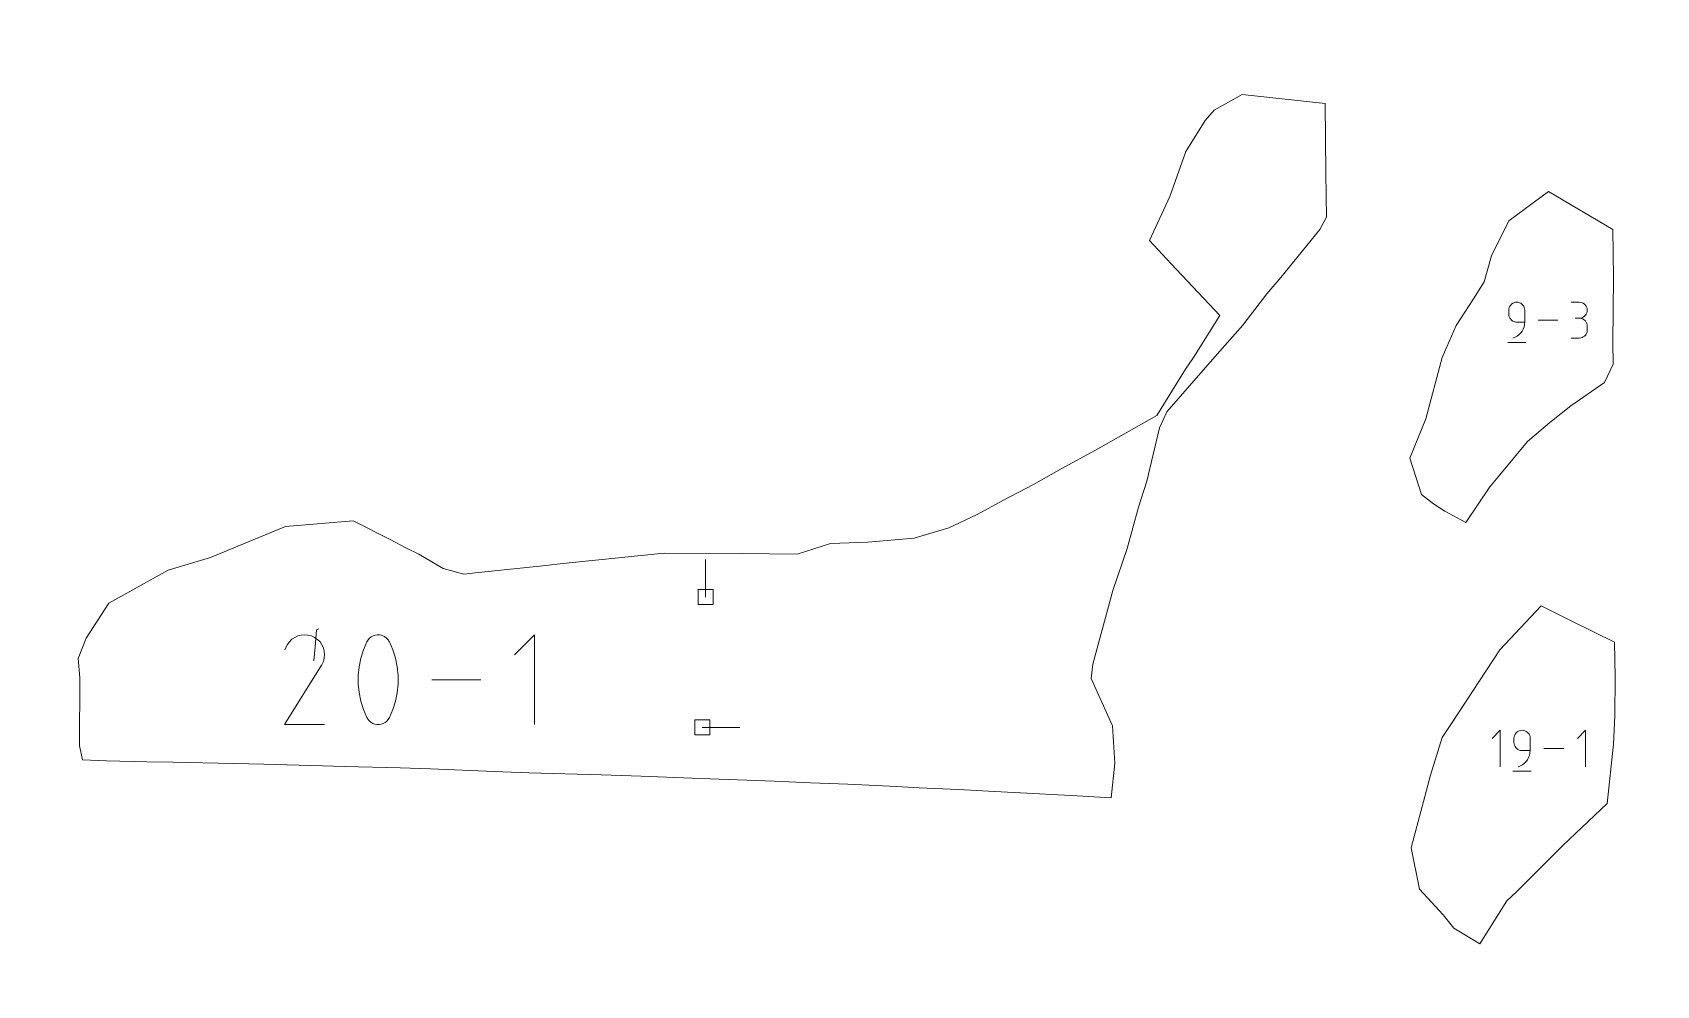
# Model space of a CAD drawing. Header units: millimetres. Extents: x -446 to 392, y -249 to 379.
# Drawn here: x -179.4 to -117.6, y 205.9 to 242.1 of the extents above; entities that cross this region are included whole.
import ezdxf

# ---------------------------------------------------------------- set-up
doc = ezdxf.new("R2010")
doc.units = ezdxf.units.MM
doc.header["$MEASUREMENT"] = 0
doc.layers.add('Layer 1', color=7, linetype='Continuous')

msp = doc.modelspace()

# ---------------------------------------------------------------- linework, layer by layer
at = {"layer": 'Layer 1', "color": 5, "lineweight": 0}
for points, knots in [([(-446.0374, -230.5655), (-446.0374, -230.5655), (392.1616, -230.5655), (392.1616, -230.5655), (392.1616, -230.5655), (392.1616, -230.5655), (392.1616, 379.0343), (392.1616, 379.0343), (392.1616, 379.0343), (392.1616, 379.0343), (-446.0374, 379.0343), (-446.0374, 379.0343), (-446.0374, 379.0343), (-446.0374, 379.0343), (-446.0374, -230.5655), (-446.0374, -230.5655)], [0, 0, 0, 0, 0.2, 0.2, 0.2, 0.2, 0.4, 0.4, 0.4, 0.4, 0.6, 0.6, 0.6, 0.6, 1, 1, 1, 1]), ([(-138.3498, 213.0138), (-138.3498, 213.0138), (-138.2127, 214.3291), (-138.2127, 214.3291), (-138.2127, 214.3291), (-138.2127, 214.3291), (-138.2961, 215.7575), (-138.2961, 215.7575), (-138.2961, 215.7575), (-138.2961, 215.7575), (-139.1091, 217.5516), (-139.1091, 217.5516), (-139.1091, 217.5516), (-139.1091, 217.5516), (-139.0434, 218.0972), (-139.0434, 218.0972), (-139.0434, 218.0972), (-139.0434, 218.0972), (-138.2915, 220.8969), (-138.2915, 220.8969), (-138.2915, 220.8969), (-138.2915, 220.8969), (-137.7424, 222.5031), (-137.7424, 222.5031), (-137.7424, 222.5031), (-137.7424, 222.5031), (-137.3088, 224.0732), (-137.3088, 224.0732), (-137.3088, 224.0732), (-137.3088, 224.0732), (-136.9985, 225.0617), (-136.9985, 225.0617), (-136.9985, 225.0617), (-136.9985, 225.0617), (-136.5094, 227.0946), (-136.5094, 227.0946), (-136.5094, 227.0946), (-136.5094, 227.0946), (-136.2386, 227.7002), (-136.2386, 227.7002), (-136.2386, 227.7002), (-136.2386, 227.7002), (-134.9364, 229.1818), (-134.9364, 229.1818), (-134.9364, 229.1818), (-134.9364, 229.1818), (-134.2154, 230.0109), (-134.2154, 230.0109), (-134.2154, 230.0109), (-134.2154, 230.0109), (-133.348, 230.993), (-133.348, 230.993), (-133.348, 230.993), (-133.348, 230.993), (-132.4321, 232.1861), (-132.4321, 232.1861), (-132.4321, 232.1861), (-132.4321, 232.1861), (-131.8996, 232.8106), (-131.8996, 232.8106), (-131.8996, 232.8106), (-131.8996, 232.8106), (-130.4163, 234.6418), (-130.4163, 234.6418), (-130.4163, 234.6418), (-130.4163, 234.6418), (-130.1626, 235.1023), (-130.1626, 235.1023), (-130.1626, 235.1023), (-130.1626, 235.1023), (-130.1792, 236.7799), (-130.1792, 236.7799), (-130.1792, 236.7799), (-130.1792, 236.7799), (-130.2084, 239.439), (-130.2084, 239.439), (-130.2084, 239.439), (-130.2084, 239.439), (-133.3692, 239.7721), (-133.3692, 239.7721), (-133.3692, 239.7721), (-133.3692, 239.7721), (-134.4325, 239.1808), (-134.4325, 239.1808), (-134.4325, 239.1808), (-134.4325, 239.1808), (-134.7747, 238.7802), (-134.7747, 238.7802), (-134.7747, 238.7802), (-134.7747, 238.7802), (-135.5112, 237.6021), (-135.5112, 237.6021), (-135.5112, 237.6021), (-135.5112, 237.6021), (-136.1152, 235.8897), (-136.1152, 235.8897), (-136.1152, 235.8897), (-136.1152, 235.8897), (-136.8968, 234.2207), (-136.8968, 234.2207), (-136.8968, 234.2207), (-136.8968, 234.2207), (-136.0683, 233.3368), (-136.0683, 233.3368), (-136.0683, 233.3368), (-136.0683, 233.3368), (-134.2171, 231.3696), (-134.2171, 231.3696), (-134.2171, 231.3696), (-134.2171, 231.3696), (-135.2175, 229.7697), (-135.2175, 229.7697), (-135.2175, 229.7697), (-135.2175, 229.7697), (-135.5204, 229.3195), (-135.5204, 229.3195), (-135.5204, 229.3195), (-135.5204, 229.3195), (-136.6088, 227.5545), (-136.6088, 227.5545), (-136.6088, 227.5545), (-136.6088, 227.5545), (-138.9417, 226.237), (-138.9417, 226.237), (-138.9417, 226.237), (-138.9417, 226.237), (-140.2582, 225.5268), (-140.2582, 225.5268), (-140.2582, 225.5268), (-140.2582, 225.5268), (-141.2992, 224.9377), (-141.2992, 224.9377), (-141.2992, 224.9377), (-141.2992, 224.9377), (-142.4425, 224.3354), (-142.4425, 224.3354), (-142.4425, 224.3354), (-142.4425, 224.3354), (-143.4698, 223.7789), (-143.4698, 223.7789), (-143.4698, 223.7789), (-143.4698, 223.7789), (-144.52, 223.291), (-144.52, 223.291), (-144.52, 223.291), (-144.52, 223.291), (-145.8445, 222.8922), (-145.8445, 222.8922), (-145.8445, 222.8922), (-145.8445, 222.8922), (-147.6008, 222.743), (-147.6008, 222.743), (-147.6008, 222.743), (-147.6008, 222.743), (-149.0304, 222.6916), (-149.0304, 222.6916), (-149.0304, 222.6916), (-149.0304, 222.6916), (-150.2994, 222.2808), (-150.2994, 222.2808), (-150.2994, 222.2808), (-150.2994, 222.2808), (-152.4101, 222.3048), (-152.4101, 222.3048), (-152.4101, 222.3048), (-152.4101, 222.3048), (-155.3492, 222.3265), (-155.3492, 222.3265), (-155.3492, 222.3265), (-155.3492, 222.3265), (-156.2262, 222.2345), (-156.2262, 222.2345), (-156.2262, 222.2345), (-156.2262, 222.2345), (-157.8369, 222.0711), (-157.8369, 222.0711), (-157.8369, 222.0711), (-157.8369, 222.0711), (-158.9631, 221.9546), (-158.9631, 221.9546), (-158.9631, 221.9546), (-158.9631, 221.9546), (-160.1018, 221.8249), (-160.1018, 221.8249), (-160.1018, 221.8249), (-160.1018, 221.8249), (-162.4107, 221.5832), (-162.4107, 221.5832), (-162.4107, 221.5832), (-162.4107, 221.5832), (-162.9775, 221.5175), (-162.9775, 221.5175), (-162.9775, 221.5175), (-162.9775, 221.5175), (-163.7597, 221.7329), (-163.7597, 221.7329), (-163.7597, 221.7329), (-163.7597, 221.7329), (-164.6842, 222.2877), (-164.6842, 222.2877), (-164.6842, 222.2877), (-164.6842, 222.2877), (-165.1493, 222.5168), (-165.1493, 222.5168), (-165.1493, 222.5168), (-165.1493, 222.5168), (-165.7704, 222.8362), (-165.7704, 222.8362), (-165.7704, 222.8362), (-165.7704, 222.8362), (-167.1885, 223.5572), (-167.1885, 223.5572), (-167.1885, 223.5572), (-167.1885, 223.5572), (-169.7528, 223.3424), (-169.7528, 223.3424), (-169.7528, 223.3424), (-169.7528, 223.3424), (-171.5715, 222.5865), (-171.5715, 222.5865), (-171.5715, 222.5865), (-171.5715, 222.5865), (-172.608, 222.1517), (-172.608, 222.1517), (-172.608, 222.1517), (-172.608, 222.1517), (-174.2158, 221.6689), (-174.2158, 221.6689), (-174.2158, 221.6689), (-174.2158, 221.6689), (-176.4841, 220.4193), (-176.4841, 220.4193), (-176.4841, 220.4193), (-176.4841, 220.4193), (-177.3355, 219.084), (-177.3355, 219.084), (-177.3355, 219.084), (-177.3355, 219.084), (-177.648, 218.3184), (-177.648, 218.3184), (-177.648, 218.3184), (-177.648, 218.3184), (-177.5812, 217.5801), (-177.5812, 217.5801), (-177.5812, 217.5801), (-177.5812, 217.5801), (-177.592, 214.9924), (-177.592, 214.9924), (-177.592, 214.9924), (-177.592, 214.9924), (-177.4755, 214.457), (-177.4755, 214.457), (-177.4755, 214.457), (-177.4755, 214.457), (-176.5676, 214.4245), (-176.5676, 214.4245), (-176.5676, 214.4245), (-176.5676, 214.4245), (-175.0329, 214.3873), (-175.0329, 214.3873), (-175.0329, 214.3873), (-175.0329, 214.3873), (-174.0455, 214.373), (-174.0455, 214.373), (-174.0455, 214.373), (-174.0455, 214.373), (-171.7463, 214.3165), (-171.7463, 214.3165), (-171.7463, 214.3165), (-171.7463, 214.3165), (-170.587, 214.2879), (-170.587, 214.2879), (-170.587, 214.2879), (-170.587, 214.2879), (-168.3513, 214.2285), (-168.3513, 214.2285), (-168.3513, 214.2285), (-168.3513, 214.2285), (-167.5114, 214.2056), (-167.5114, 214.2056), (-167.5114, 214.2056), (-167.5114, 214.2056), (-165.3899, 214.1485), (-165.3899, 214.1485), (-165.3899, 214.1485), (-165.3899, 214.1485), (-164.2425, 214.1108), (-164.2425, 214.1108), (-164.2425, 214.1108), (-164.2425, 214.1108), (-161.8148, 214.0108), (-161.8148, 214.0108), (-161.8148, 214.0108), (-161.8148, 214.0108), (-160.5052, 213.9588), (-160.5052, 213.9588), (-160.5052, 213.9588), (-160.5052, 213.9588), (-157.7535, 213.8868), (-157.7535, 213.8868), (-157.7535, 213.8868), (-157.7535, 213.8868), (-156.2314, 213.8325), (-156.2314, 213.8325), (-156.2314, 213.8325), (-156.2314, 213.8325), (-154.303, 213.7605), (-154.303, 213.7605), (-154.303, 213.7605), (-154.303, 213.7605), (-153.6019, 213.7337), (-153.6019, 213.7337), (-153.6019, 213.7337), (-153.6019, 213.7337), (-151.1673, 213.6417), (-151.1673, 213.6417), (-151.1673, 213.6417), (-151.1673, 213.6417), (-149.7823, 213.5857), (-149.7823, 213.5857), (-149.7823, 213.5857), (-149.7823, 213.5857), (-148.3722, 213.528), (-148.3722, 213.528), (-148.3722, 213.528), (-148.3722, 213.528), (-146.5221, 213.4406), (-146.5221, 213.4406), (-146.5221, 213.4406), (-146.5221, 213.4406), (-145.6548, 213.3983), (-145.6548, 213.3983), (-145.6548, 213.3983), (-145.6548, 213.3983), (-144.1635, 213.3257), (-144.1635, 213.3257), (-144.1635, 213.3257), (-144.1635, 213.3257), (-142.7928, 213.2566), (-142.7928, 213.2566), (-142.7928, 213.2566), (-142.7928, 213.2566), (-142.0431, 213.2172), (-142.0431, 213.2172), (-142.0431, 213.2172), (-142.0431, 213.2172), (-139.6422, 213.0846), (-139.6422, 213.0846), (-139.6422, 213.0846), (-139.6422, 213.0846), (-138.3498, 213.0138), (-138.3498, 213.0138)], [0, 0, 0, 0, 0.011236, 0.011236, 0.011236, 0.011236, 0.0224719, 0.0224719, 0.0224719, 0.0224719, 0.0337079, 0.0337079, 0.0337079, 0.0337079, 0.0449438, 0.0449438, 0.0449438, 0.0449438, 0.0561798, 0.0561798, 0.0561798, 0.0561798, 0.0674157, 0.0674157, 0.0674157, 0.0674157, 0.0786517, 0.0786517, 0.0786517, 0.0786517, 0.0898876, 0.0898876, 0.0898876, 0.0898876, 0.1011236, 0.1011236, 0.1011236, 0.1011236, 0.1123596, 0.1123596, 0.1123596, 0.1123596, 0.1235955, 0.1235955, 0.1235955, 0.1235955, 0.1348315, 0.1348315, 0.1348315, 0.1348315, 0.1460674, 0.1460674, 0.1460674, 0.1460674, 0.1573034, 0.1573034, 0.1573034, 0.1573034, 0.1685393, 0.1685393, 0.1685393, 0.1685393, 0.1797753, 0.1797753, 0.1797753, 0.1797753, 0.1910112, 0.1910112, 0.1910112, 0.1910112, 0.2022472, 0.2022472, 0.2022472, 0.2022472, 0.2134831, 0.2134831, 0.2134831, 0.2134831, 0.2247191, 0.2247191, 0.2247191, 0.2247191, 0.2359551, 0.2359551, 0.2359551, 0.2359551, 0.247191, 0.247191, 0.247191, 0.247191, 0.258427, 0.258427, 0.258427, 0.258427, 0.2696629, 0.2696629, 0.2696629, 0.2696629, 0.2808989, 0.2808989, 0.2808989, 0.2808989, 0.2921348, 0.2921348, 0.2921348, 0.2921348, 0.3033708, 0.3033708, 0.3033708, 0.3033708, 0.3146067, 0.3146067, 0.3146067, 0.3146067, 0.3258427, 0.3258427, 0.3258427, 0.3258427, 0.3370787, 0.3370787, 0.3370787, 0.3370787, 0.3483146, 0.3483146, 0.3483146, 0.3483146, 0.3595506, 0.3595506, 0.3595506, 0.3595506, 0.3707865, 0.3707865, 0.3707865, 0.3707865, 0.3820225, 0.3820225, 0.3820225, 0.3820225, 0.3932584, 0.3932584, 0.3932584, 0.3932584, 0.4044944, 0.4044944, 0.4044944, 0.4044944, 0.4157303, 0.4157303, 0.4157303, 0.4157303, 0.4269663, 0.4269663, 0.4269663, 0.4269663, 0.4382022, 0.4382022, 0.4382022, 0.4382022, 0.4494382, 0.4494382, 0.4494382, 0.4494382, 0.4606742, 0.4606742, 0.4606742, 0.4606742, 0.4719101, 0.4719101, 0.4719101, 0.4719101, 0.4831461, 0.4831461, 0.4831461, 0.4831461, 0.494382, 0.494382, 0.494382, 0.494382, 0.505618, 0.505618, 0.505618, 0.505618, 0.5168539, 0.5168539, 0.5168539, 0.5168539, 0.5280899, 0.5280899, 0.5280899, 0.5280899, 0.5393258, 0.5393258, 0.5393258, 0.5393258, 0.5505618, 0.5505618, 0.5505618, 0.5505618, 0.5617978, 0.5617978, 0.5617978, 0.5617978, 0.5730337, 0.5730337, 0.5730337, 0.5730337, 0.5842697, 0.5842697, 0.5842697, 0.5842697, 0.5955056, 0.5955056, 0.5955056, 0.5955056, 0.6067416, 0.6067416, 0.6067416, 0.6067416, 0.6179775, 0.6179775, 0.6179775, 0.6179775, 0.6292135, 0.6292135, 0.6292135, 0.6292135, 0.6404494, 0.6404494, 0.6404494, 0.6404494, 0.6516854, 0.6516854, 0.6516854, 0.6516854, 0.6629213, 0.6629213, 0.6629213, 0.6629213, 0.6741573, 0.6741573, 0.6741573, 0.6741573, 0.6853933, 0.6853933, 0.6853933, 0.6853933, 0.6966292, 0.6966292, 0.6966292, 0.6966292, 0.7078652, 0.7078652, 0.7078652, 0.7078652, 0.7191011, 0.7191011, 0.7191011, 0.7191011, 0.7303371, 0.7303371, 0.7303371, 0.7303371, 0.741573, 0.741573, 0.741573, 0.741573, 0.752809, 0.752809, 0.752809, 0.752809, 0.7640449, 0.7640449, 0.7640449, 0.7640449, 0.7752809, 0.7752809, 0.7752809, 0.7752809, 0.7865169, 0.7865169, 0.7865169, 0.7865169, 0.7977528, 0.7977528, 0.7977528, 0.7977528, 0.8089888, 0.8089888, 0.8089888, 0.8089888, 0.8202247, 0.8202247, 0.8202247, 0.8202247, 0.8314607, 0.8314607, 0.8314607, 0.8314607, 0.8426966, 0.8426966, 0.8426966, 0.8426966, 0.8539326, 0.8539326, 0.8539326, 0.8539326, 0.8651685, 0.8651685, 0.8651685, 0.8651685, 0.8764045, 0.8764045, 0.8764045, 0.8764045, 0.8876404, 0.8876404, 0.8876404, 0.8876404, 0.8988764, 0.8988764, 0.8988764, 0.8988764, 0.9101124, 0.9101124, 0.9101124, 0.9101124, 0.9213483, 0.9213483, 0.9213483, 0.9213483, 0.9325843, 0.9325843, 0.9325843, 0.9325843, 0.9438202, 0.9438202, 0.9438202, 0.9438202, 0.9550562, 0.9550562, 0.9550562, 0.9550562, 0.9662921, 0.9662921, 0.9662921, 0.9662921, 0.9775281, 0.9775281, 0.9775281, 0.9775281, 1, 1, 1, 1]), ([(-122.5097, 226.5689), (-122.5097, 226.5689), (-121.6698, 227.2883), (-121.6698, 227.2883), (-121.6698, 227.2883), (-121.6698, 227.2883), (-120.8625, 227.9339), (-120.8625, 227.9339), (-120.8625, 227.9339), (-120.8625, 227.9339), (-119.5832, 228.8224), (-119.5832, 228.8224), (-119.5832, 228.8224), (-119.5832, 228.8224), (-119.2592, 229.5172), (-119.2592, 229.5172), (-119.2592, 229.5172), (-119.2592, 229.5172), (-119.2741, 230.3417), (-119.2741, 230.3417), (-119.2741, 230.3417), (-119.2741, 230.3417), (-119.2426, 232.8123), (-119.2426, 232.8123), (-119.2426, 232.8123), (-119.2426, 232.8123), (-119.2661, 234.6407), (-119.2661, 234.6407), (-119.2661, 234.6407), (-119.2661, 234.6407), (-121.7189, 236.0897), (-121.7189, 236.0897), (-121.7189, 236.0897), (-121.7189, 236.0897), (-123.2188, 234.9669), (-123.2188, 234.9669), (-123.2188, 234.9669), (-123.2188, 234.9669), (-123.8799, 233.6305), (-123.8799, 233.6305), (-123.8799, 233.6305), (-123.8799, 233.6305), (-124.1644, 232.6426), (-124.1644, 232.6426), (-124.1644, 232.6426), (-124.1644, 232.6426), (-124.5689, 232.0032), (-124.5689, 232.0032), (-124.5689, 232.0032), (-124.5689, 232.0032), (-125.2249, 230.9793), (-125.2249, 230.9793), (-125.2249, 230.9793), (-125.2249, 230.9793), (-125.7648, 229.7669), (-125.7648, 229.7669), (-125.7648, 229.7669), (-125.7648, 229.7669), (-126.3767, 227.434), (-126.3767, 227.434), (-126.3767, 227.434), (-126.3767, 227.434), (-126.9875, 225.9404), (-126.9875, 225.9404), (-126.9875, 225.9404), (-126.9875, 225.9404), (-126.5516, 224.5497), (-126.5516, 224.5497), (-126.5516, 224.5497), (-126.5516, 224.5497), (-126.0945, 224.2029), (-126.0945, 224.2029), (-126.0945, 224.2029), (-126.0945, 224.2029), (-125.6625, 223.9149), (-125.6625, 223.9149), (-125.6625, 223.9149), (-125.6625, 223.9149), (-124.862, 223.4875), (-124.862, 223.4875), (-124.862, 223.4875), (-124.862, 223.4875), (-123.9467, 224.8411), (-123.9467, 224.8411), (-123.9467, 224.8411), (-123.9467, 224.8411), (-123.5616, 225.3056), (-123.5616, 225.3056), (-123.5616, 225.3056), (-123.5616, 225.3056), (-122.5097, 226.5689), (-122.5097, 226.5689)], [0, 0, 0, 0, 0.0416667, 0.0416667, 0.0416667, 0.0416667, 0.0833333, 0.0833333, 0.0833333, 0.0833333, 0.125, 0.125, 0.125, 0.125, 0.1666667, 0.1666667, 0.1666667, 0.1666667, 0.2083333, 0.2083333, 0.2083333, 0.2083333, 0.25, 0.25, 0.25, 0.25, 0.2916667, 0.2916667, 0.2916667, 0.2916667, 0.3333333, 0.3333333, 0.3333333, 0.3333333, 0.375, 0.375, 0.375, 0.375, 0.4166667, 0.4166667, 0.4166667, 0.4166667, 0.4583333, 0.4583333, 0.4583333, 0.4583333, 0.5, 0.5, 0.5, 0.5, 0.5416667, 0.5416667, 0.5416667, 0.5416667, 0.5833333, 0.5833333, 0.5833333, 0.5833333, 0.625, 0.625, 0.625, 0.625, 0.6666667, 0.6666667, 0.6666667, 0.6666667, 0.7083333, 0.7083333, 0.7083333, 0.7083333, 0.75, 0.75, 0.75, 0.75, 0.7916667, 0.7916667, 0.7916667, 0.7916667, 0.8333333, 0.8333333, 0.8333333, 0.8333333, 0.875, 0.875, 0.875, 0.875, 0.9166667, 0.9166667, 0.9166667, 0.9166667, 1, 1, 1, 1]), ([(-122.9314, 209.4364), (-122.9314, 209.4364), (-121.1647, 211.1985), (-121.1647, 211.1985), (-121.1647, 211.1985), (-121.1647, 211.1985), (-119.4889, 212.7915), (-119.4889, 212.7915), (-119.4889, 212.7915), (-119.4889, 212.7915), (-119.2386, 215.0553), (-119.2386, 215.0553), (-119.2386, 215.0553), (-119.2386, 215.0553), (-119.1872, 216.138), (-119.1872, 216.138), (-119.1872, 216.138), (-119.1872, 216.138), (-119.1815, 217.6099), (-119.1815, 217.6099), (-119.1815, 217.6099), (-119.1815, 217.6099), (-119.1998, 218.9417), (-119.1998, 218.9417), (-119.1998, 218.9417), (-119.1998, 218.9417), (-120.8259, 219.7359), (-120.8259, 219.7359), (-120.8259, 219.7359), (-120.8259, 219.7359), (-121.9881, 220.313), (-121.9881, 220.313), (-121.9881, 220.313), (-121.9881, 220.313), (-123.5685, 218.6395), (-123.5685, 218.6395), (-123.5685, 218.6395), (-123.5685, 218.6395), (-125.3786, 215.8843), (-125.3786, 215.8843), (-125.3786, 215.8843), (-125.3786, 215.8843), (-125.7608, 215.3055), (-125.7608, 215.3055), (-125.7608, 215.3055), (-125.7608, 215.3055), (-126.2071, 213.8691), (-126.2071, 213.8691), (-126.2071, 213.8691), (-126.2071, 213.8691), (-126.943, 211.11), (-126.943, 211.11), (-126.943, 211.11), (-126.943, 211.11), (-126.6184, 209.5393), (-126.6184, 209.5393), (-126.6184, 209.5393), (-126.6184, 209.5393), (-125.7282, 208.5611), (-125.7282, 208.5611), (-125.7282, 208.5611), (-125.7282, 208.5611), (-125.3123, 208.0491), (-125.3123, 208.0491), (-125.3123, 208.0491), (-125.3123, 208.0491), (-124.3278, 207.4572), (-124.3278, 207.4572), (-124.3278, 207.4572), (-124.3278, 207.4572), (-123.2965, 209.0913), (-123.2965, 209.0913), (-123.2965, 209.0913), (-123.2965, 209.0913), (-122.9314, 209.4364), (-122.9314, 209.4364)], [0, 0, 0, 0, 0.05, 0.05, 0.05, 0.05, 0.1, 0.1, 0.1, 0.1, 0.15, 0.15, 0.15, 0.15, 0.2, 0.2, 0.2, 0.2, 0.25, 0.25, 0.25, 0.25, 0.3, 0.3, 0.3, 0.3, 0.35, 0.35, 0.35, 0.35, 0.4, 0.4, 0.4, 0.4, 0.45, 0.45, 0.45, 0.45, 0.5, 0.5, 0.5, 0.5, 0.55, 0.55, 0.55, 0.55, 0.6, 0.6, 0.6, 0.6, 0.65, 0.65, 0.65, 0.65, 0.7, 0.7, 0.7, 0.7, 0.75, 0.75, 0.75, 0.75, 0.8, 0.8, 0.8, 0.8, 0.85, 0.85, 0.85, 0.85, 0.9, 0.9, 0.9, 0.9, 1, 1, 1, 1])]:
    msp.add_open_spline(points, degree=3, knots=knots, dxfattribs=at)
at = {"layer": 'Layer 1', "color": 1, "lineweight": 0}
for points, knots in [([(-123.0731, 230.5068), (-123.0731, 230.5068), (-123.0731, 230.5068), (-123.0731, 230.5068), (-123.0731, 230.5068), (-123.0731, 230.5068), (-122.9862, 230.5394), (-122.9862, 230.5394), (-122.9862, 230.5394), (-122.9862, 230.5394), (-122.9063, 230.5828), (-122.9063, 230.5828), (-122.9063, 230.5828), (-122.9063, 230.5828), (-122.8348, 230.6371), (-122.8348, 230.6371), (-122.8348, 230.6371), (-122.8348, 230.6371), (-122.772, 230.6999), (-122.772, 230.6999), (-122.772, 230.6999), (-122.772, 230.6999), (-122.7188, 230.7708), (-122.7188, 230.7708), (-122.7188, 230.7708), (-122.7188, 230.7708), (-122.676, 230.8491), (-122.676, 230.8491), (-122.676, 230.8491), (-122.676, 230.8491), (-122.6446, 230.9325), (-122.6446, 230.9325), (-122.6446, 230.9325), (-122.6446, 230.9325), (-122.6251, 231.021), (-122.6251, 231.021), (-122.6251, 231.021), (-122.6251, 231.021), (-122.6177, 231.113), (-122.6177, 231.113), (-122.6177, 231.113), (-122.6177, 231.113), (-122.6177, 231.5684), (-122.6177, 231.5684), (-122.6177, 231.5684), (-122.6177, 231.5684), (-122.6229, 231.6233), (-122.6229, 231.6233), (-122.6229, 231.6233), (-122.6229, 231.6233), (-122.6371, 231.6747), (-122.6371, 231.6747), (-122.6371, 231.6747), (-122.6371, 231.6747), (-122.6594, 231.7215), (-122.6594, 231.7215), (-122.6594, 231.7215), (-122.6594, 231.7215), (-122.6891, 231.7644), (-122.6891, 231.7644), (-122.6891, 231.7644), (-122.6891, 231.7644), (-122.7257, 231.801), (-122.7257, 231.801), (-122.7257, 231.801), (-122.7257, 231.801), (-122.768, 231.8307), (-122.768, 231.8307), (-122.768, 231.8307), (-122.768, 231.8307), (-122.8154, 231.853), (-122.8154, 231.853), (-122.8154, 231.853), (-122.8154, 231.853), (-122.8668, 231.8672), (-122.8668, 231.8672), (-122.8668, 231.8672), (-122.8668, 231.8672), (-122.9211, 231.8724), (-122.9211, 231.8724), (-122.9211, 231.8724), (-122.9211, 231.8724), (-122.9211, 231.8724), (-122.9211, 231.8724), (-122.9211, 231.8724), (-122.9211, 231.8724), (-122.9754, 231.8672), (-122.9754, 231.8672), (-122.9754, 231.8672), (-122.9754, 231.8672), (-123.0268, 231.853), (-123.0268, 231.853), (-123.0268, 231.853), (-123.0268, 231.853), (-123.0742, 231.8307), (-123.0742, 231.8307), (-123.0742, 231.8307), (-123.0742, 231.8307), (-123.1165, 231.801), (-123.1165, 231.801), (-123.1165, 231.801), (-123.1165, 231.801), (-123.1531, 231.7644), (-123.1531, 231.7644), (-123.1531, 231.7644), (-123.1531, 231.7644), (-123.1828, 231.7215), (-123.1828, 231.7215), (-123.1828, 231.7215), (-123.1828, 231.7215), (-123.2056, 231.6747), (-123.2056, 231.6747), (-123.2056, 231.6747), (-123.2056, 231.6747), (-123.2194, 231.6233), (-123.2194, 231.6233), (-123.2194, 231.6233), (-123.2194, 231.6233), (-123.2245, 231.5684), (-123.2245, 231.5684), (-123.2245, 231.5684), (-123.2245, 231.5684), (-123.2245, 231.4164), (-123.2245, 231.4164), (-123.2245, 231.4164), (-123.2245, 231.4164), (-123.2194, 231.3621), (-123.2194, 231.3621), (-123.2194, 231.3621), (-123.2194, 231.3621), (-123.2056, 231.3107), (-123.2056, 231.3107), (-123.2056, 231.3107), (-123.2056, 231.3107), (-123.1828, 231.2633), (-123.1828, 231.2633), (-123.1828, 231.2633), (-123.1828, 231.2633), (-123.1531, 231.2216), (-123.1531, 231.2216), (-123.1531, 231.2216), (-123.1531, 231.2216), (-123.1165, 231.1845), (-123.1165, 231.1845), (-123.1165, 231.1845), (-123.1165, 231.1845), (-123.0742, 231.1547), (-123.0742, 231.1547), (-123.0742, 231.1547), (-123.0742, 231.1547), (-123.0268, 231.1325), (-123.0268, 231.1325), (-123.0268, 231.1325), (-123.0268, 231.1325), (-122.9754, 231.1182), (-122.9754, 231.1182), (-122.9754, 231.1182), (-122.9754, 231.1182), (-122.9211, 231.113), (-122.9211, 231.113), (-122.9211, 231.113), (-122.9211, 231.113), (-122.6177, 231.113), (-122.6177, 231.113)], [0, 0, 0, 0, 0.0238095, 0.0238095, 0.0238095, 0.0238095, 0.047619, 0.047619, 0.047619, 0.047619, 0.0714286, 0.0714286, 0.0714286, 0.0714286, 0.0952381, 0.0952381, 0.0952381, 0.0952381, 0.1190476, 0.1190476, 0.1190476, 0.1190476, 0.1428571, 0.1428571, 0.1428571, 0.1428571, 0.1666667, 0.1666667, 0.1666667, 0.1666667, 0.1904762, 0.1904762, 0.1904762, 0.1904762, 0.2142857, 0.2142857, 0.2142857, 0.2142857, 0.2380952, 0.2380952, 0.2380952, 0.2380952, 0.2619048, 0.2619048, 0.2619048, 0.2619048, 0.2857143, 0.2857143, 0.2857143, 0.2857143, 0.3095238, 0.3095238, 0.3095238, 0.3095238, 0.3333333, 0.3333333, 0.3333333, 0.3333333, 0.3571429, 0.3571429, 0.3571429, 0.3571429, 0.3809524, 0.3809524, 0.3809524, 0.3809524, 0.4047619, 0.4047619, 0.4047619, 0.4047619, 0.4285714, 0.4285714, 0.4285714, 0.4285714, 0.452381, 0.452381, 0.452381, 0.452381, 0.4761905, 0.4761905, 0.4761905, 0.4761905, 0.5, 0.5, 0.5, 0.5, 0.5238095, 0.5238095, 0.5238095, 0.5238095, 0.547619, 0.547619, 0.547619, 0.547619, 0.5714286, 0.5714286, 0.5714286, 0.5714286, 0.5952381, 0.5952381, 0.5952381, 0.5952381, 0.6190476, 0.6190476, 0.6190476, 0.6190476, 0.6428571, 0.6428571, 0.6428571, 0.6428571, 0.6666667, 0.6666667, 0.6666667, 0.6666667, 0.6904762, 0.6904762, 0.6904762, 0.6904762, 0.7142857, 0.7142857, 0.7142857, 0.7142857, 0.7380952, 0.7380952, 0.7380952, 0.7380952, 0.7619048, 0.7619048, 0.7619048, 0.7619048, 0.7857143, 0.7857143, 0.7857143, 0.7857143, 0.8095238, 0.8095238, 0.8095238, 0.8095238, 0.8333333, 0.8333333, 0.8333333, 0.8333333, 0.8571429, 0.8571429, 0.8571429, 0.8571429, 0.8809524, 0.8809524, 0.8809524, 0.8809524, 0.9047619, 0.9047619, 0.9047619, 0.9047619, 0.9285714, 0.9285714, 0.9285714, 0.9285714, 0.952381, 0.952381, 0.952381, 0.952381, 1, 1, 1, 1]), ([(-120.8476, 230.5074), (-120.8476, 230.5074), (-120.5448, 230.5074), (-120.5448, 230.5074), (-120.5448, 230.5074), (-120.5448, 230.5074), (-120.5448, 230.5074), (-120.5448, 230.5074), (-120.5448, 230.5074), (-120.5448, 230.5074), (-120.4899, 230.512), (-120.4899, 230.512), (-120.4899, 230.512), (-120.4899, 230.512), (-120.4385, 230.5262), (-120.4385, 230.5262), (-120.4385, 230.5262), (-120.4385, 230.5262), (-120.3917, 230.5485), (-120.3917, 230.5485), (-120.3917, 230.5485), (-120.3917, 230.5485), (-120.3494, 230.5782), (-120.3494, 230.5782), (-120.3494, 230.5782), (-120.3494, 230.5782), (-120.3128, 230.6148), (-120.3128, 230.6148), (-120.3128, 230.6148), (-120.3128, 230.6148), (-120.2831, 230.6571), (-120.2831, 230.6571), (-120.2831, 230.6571), (-120.2831, 230.6571), (-120.2602, 230.7039), (-120.2602, 230.7039), (-120.2602, 230.7039), (-120.2602, 230.7039), (-120.2465, 230.7554), (-120.2465, 230.7554), (-120.2465, 230.7554), (-120.2465, 230.7554), (-120.2414, 230.8096), (-120.2414, 230.8096), (-120.2414, 230.8096), (-120.2414, 230.8096), (-120.2414, 230.9616), (-120.2414, 230.9616), (-120.2414, 230.9616), (-120.2414, 230.9616), (-120.2465, 231.0159), (-120.2465, 231.0159), (-120.2465, 231.0159), (-120.2465, 231.0159), (-120.2602, 231.0668), (-120.2602, 231.0668), (-120.2602, 231.0668), (-120.2602, 231.0668), (-120.2831, 231.1142), (-120.2831, 231.1142), (-120.2831, 231.1142), (-120.2831, 231.1142), (-120.3128, 231.1565), (-120.3128, 231.1565), (-120.3128, 231.1565), (-120.3128, 231.1565), (-120.3494, 231.193), (-120.3494, 231.193), (-120.3494, 231.193), (-120.3494, 231.193), (-120.3917, 231.2227), (-120.3917, 231.2227), (-120.3917, 231.2227), (-120.3917, 231.2227), (-120.4385, 231.245), (-120.4385, 231.245), (-120.4385, 231.245), (-120.4385, 231.245), (-120.4899, 231.2593), (-120.4899, 231.2593), (-120.4899, 231.2593), (-120.4899, 231.2593), (-120.5448, 231.2644), (-120.5448, 231.2644), (-120.5448, 231.2644), (-120.5448, 231.2644), (-120.6962, 231.2644), (-120.6962, 231.2644), (-120.6962, 231.2644), (-120.6962, 231.2644), (-120.5448, 231.2644), (-120.5448, 231.2644), (-120.5448, 231.2644), (-120.5448, 231.2644), (-120.5448, 231.2644), (-120.5448, 231.2644), (-120.5448, 231.2644), (-120.5448, 231.2644), (-120.4899, 231.269), (-120.4899, 231.269), (-120.4899, 231.269), (-120.4899, 231.269), (-120.4385, 231.2833), (-120.4385, 231.2833), (-120.4385, 231.2833), (-120.4385, 231.2833), (-120.3917, 231.3056), (-120.3917, 231.3056), (-120.3917, 231.3056), (-120.3917, 231.3056), (-120.3494, 231.3359), (-120.3494, 231.3359), (-120.3494, 231.3359), (-120.3494, 231.3359), (-120.3128, 231.3724), (-120.3128, 231.3724), (-120.3128, 231.3724), (-120.3128, 231.3724), (-120.2831, 231.4147), (-120.2831, 231.4147), (-120.2831, 231.4147), (-120.2831, 231.4147), (-120.2602, 231.4621), (-120.2602, 231.4621), (-120.2602, 231.4621), (-120.2602, 231.4621), (-120.2465, 231.513), (-120.2465, 231.513), (-120.2465, 231.513), (-120.2465, 231.513), (-120.2414, 231.5678), (-120.2414, 231.5678), (-120.2414, 231.5678), (-120.2414, 231.5678), (-120.2414, 231.5678), (-120.2414, 231.5678), (-120.2414, 231.5678), (-120.2414, 231.5678), (-120.2465, 231.6221), (-120.2465, 231.6221), (-120.2465, 231.6221), (-120.2465, 231.6221), (-120.2602, 231.6735), (-120.2602, 231.6735), (-120.2602, 231.6735), (-120.2602, 231.6735), (-120.2831, 231.7204), (-120.2831, 231.7204), (-120.2831, 231.7204), (-120.2831, 231.7204), (-120.3128, 231.7627), (-120.3128, 231.7627), (-120.3128, 231.7627), (-120.3128, 231.7627), (-120.3494, 231.7992), (-120.3494, 231.7992), (-120.3494, 231.7992), (-120.3494, 231.7992), (-120.3917, 231.829), (-120.3917, 231.829), (-120.3917, 231.829), (-120.3917, 231.829), (-120.4385, 231.8512), (-120.4385, 231.8512), (-120.4385, 231.8512), (-120.4385, 231.8512), (-120.4899, 231.8655), (-120.4899, 231.8655), (-120.4899, 231.8655), (-120.4899, 231.8655), (-120.5448, 231.8707), (-120.5448, 231.8707), (-120.5448, 231.8707), (-120.5448, 231.8707), (-120.8476, 231.8707), (-120.8476, 231.8707)], [0, 0, 0, 0, 0.0222222, 0.0222222, 0.0222222, 0.0222222, 0.0444444, 0.0444444, 0.0444444, 0.0444444, 0.0666667, 0.0666667, 0.0666667, 0.0666667, 0.0888889, 0.0888889, 0.0888889, 0.0888889, 0.1111111, 0.1111111, 0.1111111, 0.1111111, 0.1333333, 0.1333333, 0.1333333, 0.1333333, 0.1555556, 0.1555556, 0.1555556, 0.1555556, 0.1777778, 0.1777778, 0.1777778, 0.1777778, 0.2, 0.2, 0.2, 0.2, 0.2222222, 0.2222222, 0.2222222, 0.2222222, 0.2444444, 0.2444444, 0.2444444, 0.2444444, 0.2666667, 0.2666667, 0.2666667, 0.2666667, 0.2888889, 0.2888889, 0.2888889, 0.2888889, 0.3111111, 0.3111111, 0.3111111, 0.3111111, 0.3333333, 0.3333333, 0.3333333, 0.3333333, 0.3555556, 0.3555556, 0.3555556, 0.3555556, 0.3777778, 0.3777778, 0.3777778, 0.3777778, 0.4, 0.4, 0.4, 0.4, 0.4222222, 0.4222222, 0.4222222, 0.4222222, 0.4444444, 0.4444444, 0.4444444, 0.4444444, 0.4666667, 0.4666667, 0.4666667, 0.4666667, 0.4888889, 0.4888889, 0.4888889, 0.4888889, 0.5111111, 0.5111111, 0.5111111, 0.5111111, 0.5333333, 0.5333333, 0.5333333, 0.5333333, 0.5555556, 0.5555556, 0.5555556, 0.5555556, 0.5777778, 0.5777778, 0.5777778, 0.5777778, 0.6, 0.6, 0.6, 0.6, 0.6222222, 0.6222222, 0.6222222, 0.6222222, 0.6444444, 0.6444444, 0.6444444, 0.6444444, 0.6666667, 0.6666667, 0.6666667, 0.6666667, 0.6888889, 0.6888889, 0.6888889, 0.6888889, 0.7111111, 0.7111111, 0.7111111, 0.7111111, 0.7333333, 0.7333333, 0.7333333, 0.7333333, 0.7555556, 0.7555556, 0.7555556, 0.7555556, 0.7777778, 0.7777778, 0.7777778, 0.7777778, 0.8, 0.8, 0.8, 0.8, 0.8222222, 0.8222222, 0.8222222, 0.8222222, 0.8444444, 0.8444444, 0.8444444, 0.8444444, 0.8666667, 0.8666667, 0.8666667, 0.8666667, 0.8888889, 0.8888889, 0.8888889, 0.8888889, 0.9111111, 0.9111111, 0.9111111, 0.9111111, 0.9333333, 0.9333333, 0.9333333, 0.9333333, 0.9555556, 0.9555556, 0.9555556, 0.9555556, 1, 1, 1, 1]), ([(-168.2713, 215.7986), (-168.2713, 215.7986), (-169.79, 215.7986), (-169.79, 215.7986), (-169.79, 215.7986), (-169.79, 215.7986), (-168.3867, 218.0572), (-168.3867, 218.0572), (-168.3867, 218.0572), (-168.3867, 218.0572), (-168.3867, 218.0572), (-168.3867, 218.0572), (-168.3867, 218.0572), (-168.3867, 218.0572), (-168.385, 218.0595), (-168.385, 218.0595), (-168.385, 218.0595), (-168.385, 218.0595), (-168.3833, 218.0618), (-168.3833, 218.0618), (-168.3833, 218.0618), (-168.3833, 218.0618), (-168.3815, 218.0635), (-168.3815, 218.0635), (-168.3815, 218.0635), (-168.3815, 218.0635), (-168.3804, 218.0658), (-168.3804, 218.0658), (-168.3804, 218.0658), (-168.3804, 218.0658), (-168.3787, 218.0681), (-168.3787, 218.0681), (-168.3787, 218.0681), (-168.3787, 218.0681), (-168.3775, 218.0704), (-168.3775, 218.0704), (-168.3775, 218.0704), (-168.3775, 218.0704), (-168.3758, 218.0727), (-168.3758, 218.0727), (-168.3758, 218.0727), (-168.3758, 218.0727), (-168.3747, 218.0755), (-168.3747, 218.0755), (-168.3747, 218.0755), (-168.3747, 218.0755), (-168.373, 218.0784), (-168.373, 218.0784), (-168.373, 218.0784), (-168.373, 218.0784), (-168.373, 218.0784), (-168.373, 218.0784), (-168.373, 218.0784), (-168.373, 218.0784), (-168.3153, 218.2024), (-168.3153, 218.2024), (-168.3153, 218.2024), (-168.3153, 218.2024), (-168.2816, 218.3315), (-168.2816, 218.3315), (-168.2816, 218.3315), (-168.2816, 218.3315), (-168.2707, 218.4623), (-168.2707, 218.4623), (-168.2707, 218.4623), (-168.2707, 218.4623), (-168.2827, 218.5915), (-168.2827, 218.5915), (-168.2827, 218.5915), (-168.2827, 218.5915), (-168.3158, 218.7166), (-168.3158, 218.7166), (-168.3158, 218.7166), (-168.3158, 218.7166), (-168.3701, 218.8349), (-168.3701, 218.8349), (-168.3701, 218.8349), (-168.3701, 218.8349), (-168.4444, 218.9429), (-168.4444, 218.9429), (-168.4444, 218.9429), (-168.4444, 218.9429), (-168.5375, 219.0377), (-168.5375, 219.0377), (-168.5375, 219.0377), (-168.5375, 219.0377), (-168.6495, 219.1171), (-168.6495, 219.1171), (-168.6495, 219.1171), (-168.6495, 219.1171), (-168.6495, 219.1171), (-168.6495, 219.1171), (-168.6495, 219.1171), (-168.6495, 219.1171), (-168.7741, 219.1743), (-168.7741, 219.1743), (-168.7741, 219.1743), (-168.7741, 219.1743), (-168.9032, 219.2074), (-168.9032, 219.2074), (-168.9032, 219.2074), (-168.9032, 219.2074), (-169.0341, 219.2177), (-169.0341, 219.2177), (-169.0341, 219.2177), (-169.0341, 219.2177), (-169.1632, 219.2057), (-169.1632, 219.2057), (-169.1632, 219.2057), (-169.1632, 219.2057), (-169.2883, 219.172), (-169.2883, 219.172), (-169.2883, 219.172), (-169.2883, 219.172), (-169.406, 219.1177), (-169.406, 219.1177), (-169.406, 219.1177), (-169.406, 219.1177), (-169.514, 219.0434), (-169.514, 219.0434), (-169.514, 219.0434), (-169.514, 219.0434), (-169.6088, 218.9497), (-169.6088, 218.9497), (-169.6088, 218.9497), (-169.6088, 218.9497), (-169.6883, 218.8377), (-169.6883, 218.8377), (-169.6883, 218.8377), (-169.6883, 218.8377), (-169.7877, 218.6463), (-169.7877, 218.6463)], [0, 0, 0, 0, 0.0294118, 0.0294118, 0.0294118, 0.0294118, 0.0588235, 0.0588235, 0.0588235, 0.0588235, 0.0882353, 0.0882353, 0.0882353, 0.0882353, 0.1176471, 0.1176471, 0.1176471, 0.1176471, 0.1470588, 0.1470588, 0.1470588, 0.1470588, 0.1764706, 0.1764706, 0.1764706, 0.1764706, 0.2058824, 0.2058824, 0.2058824, 0.2058824, 0.2352941, 0.2352941, 0.2352941, 0.2352941, 0.2647059, 0.2647059, 0.2647059, 0.2647059, 0.2941176, 0.2941176, 0.2941176, 0.2941176, 0.3235294, 0.3235294, 0.3235294, 0.3235294, 0.3529412, 0.3529412, 0.3529412, 0.3529412, 0.3823529, 0.3823529, 0.3823529, 0.3823529, 0.4117647, 0.4117647, 0.4117647, 0.4117647, 0.4411765, 0.4411765, 0.4411765, 0.4411765, 0.4705882, 0.4705882, 0.4705882, 0.4705882, 0.5, 0.5, 0.5, 0.5, 0.5294118, 0.5294118, 0.5294118, 0.5294118, 0.5588235, 0.5588235, 0.5588235, 0.5588235, 0.5882353, 0.5882353, 0.5882353, 0.5882353, 0.6176471, 0.6176471, 0.6176471, 0.6176471, 0.6470588, 0.6470588, 0.6470588, 0.6470588, 0.6764706, 0.6764706, 0.6764706, 0.6764706, 0.7058824, 0.7058824, 0.7058824, 0.7058824, 0.7352941, 0.7352941, 0.7352941, 0.7352941, 0.7647059, 0.7647059, 0.7647059, 0.7647059, 0.7941176, 0.7941176, 0.7941176, 0.7941176, 0.8235294, 0.8235294, 0.8235294, 0.8235294, 0.8529412, 0.8529412, 0.8529412, 0.8529412, 0.8823529, 0.8823529, 0.8823529, 0.8823529, 0.9117647, 0.9117647, 0.9117647, 0.9117647, 0.9411765, 0.9411765, 0.9411765, 0.9411765, 1, 1, 1, 1]), ([(-166.4395, 215.8432), (-166.4395, 215.8432), (-166.4395, 215.8432), (-166.4395, 215.8432), (-166.4395, 215.8432), (-166.4395, 215.8432), (-166.36, 215.814), (-166.36, 215.814), (-166.36, 215.814), (-166.36, 215.814), (-166.2783, 215.7992), (-166.2783, 215.7992), (-166.2783, 215.7992), (-166.2783, 215.7992), (-166.1972, 215.7986), (-166.1972, 215.7986), (-166.1972, 215.7986), (-166.1972, 215.7986), (-166.1166, 215.8118), (-166.1166, 215.8118), (-166.1166, 215.8118), (-166.1166, 215.8118), (-166.0401, 215.8386), (-166.0401, 215.8386), (-166.0401, 215.8386), (-166.0401, 215.8386), (-165.9692, 215.8775), (-165.9692, 215.8775), (-165.9692, 215.8775), (-165.9692, 215.8775), (-165.9052, 215.9283), (-165.9052, 215.9283), (-165.9052, 215.9283), (-165.9052, 215.9283), (-165.8498, 215.9906), (-165.8498, 215.9906), (-165.8498, 215.9906), (-165.8498, 215.9906), (-165.8058, 216.0637), (-165.8058, 216.0637), (-165.8058, 216.0637), (-165.8058, 216.0637), (-165.8058, 216.0637), (-165.8058, 216.0637), (-165.8058, 216.0637), (-165.8058, 216.0637), (-165.6744, 216.3717), (-165.6744, 216.3717), (-165.6744, 216.3717), (-165.6744, 216.3717), (-165.5756, 216.6894), (-165.5756, 216.6894), (-165.5756, 216.6894), (-165.5756, 216.6894), (-165.5093, 217.0128), (-165.5093, 217.0128), (-165.5093, 217.0128), (-165.5093, 217.0128), (-165.4767, 217.3402), (-165.4767, 217.3402), (-165.4767, 217.3402), (-165.4767, 217.3402), (-165.4767, 217.6693), (-165.4767, 217.6693), (-165.4767, 217.6693), (-165.4767, 217.6693), (-165.5093, 217.9967), (-165.5093, 217.9967), (-165.5093, 217.9967), (-165.5093, 217.9967), (-165.5756, 218.3206), (-165.5756, 218.3206), (-165.5756, 218.3206), (-165.5756, 218.3206), (-165.6744, 218.6383), (-165.6744, 218.6383), (-165.6744, 218.6383), (-165.6744, 218.6383), (-165.8058, 218.9474), (-165.8058, 218.9474), (-165.8058, 218.9474), (-165.8058, 218.9474), (-165.8058, 218.9474), (-165.8058, 218.9474), (-165.8058, 218.9474), (-165.8058, 218.9474), (-165.8224, 218.9783), (-165.8224, 218.9783), (-165.8224, 218.9783), (-165.8224, 218.9783), (-165.8418, 219.008), (-165.8418, 219.008), (-165.8418, 219.008), (-165.8418, 219.008), (-165.863, 219.0366), (-165.863, 219.0366), (-165.863, 219.0366), (-165.863, 219.0366), (-165.8858, 219.0629), (-165.8858, 219.0629), (-165.8858, 219.0629), (-165.8858, 219.0629), (-165.9104, 219.088), (-165.9104, 219.088), (-165.9104, 219.088), (-165.9104, 219.088), (-165.9372, 219.1108), (-165.9372, 219.1108), (-165.9372, 219.1108), (-165.9372, 219.1108), (-165.9652, 219.1314), (-165.9652, 219.1314), (-165.9652, 219.1314), (-165.9652, 219.1314), (-165.9944, 219.1503), (-165.9944, 219.1503), (-165.9944, 219.1503), (-165.9944, 219.1503), (-166.0252, 219.1663), (-166.0252, 219.1663), (-166.0252, 219.1663), (-166.0252, 219.1663), (-166.0252, 219.1663), (-166.0252, 219.1663), (-166.0252, 219.1663), (-166.0252, 219.1663), (-166.1052, 219.1966), (-166.1052, 219.1966), (-166.1052, 219.1966), (-166.1052, 219.1966), (-166.1875, 219.212), (-166.1875, 219.212), (-166.1875, 219.212), (-166.1875, 219.212), (-166.2692, 219.2125), (-166.2692, 219.2125), (-166.2692, 219.2125), (-166.2692, 219.2125), (-166.3498, 219.1994), (-166.3498, 219.1994), (-166.3498, 219.1994), (-166.3498, 219.1994), (-166.4263, 219.1731), (-166.4263, 219.1731), (-166.4263, 219.1731), (-166.4263, 219.1731), (-166.4977, 219.1337), (-166.4977, 219.1337), (-166.4977, 219.1337), (-166.4977, 219.1337), (-166.5617, 219.0828), (-166.5617, 219.0828), (-166.5617, 219.0828), (-166.5617, 219.0828), (-166.6166, 219.0206), (-166.6166, 219.0206), (-166.6166, 219.0206), (-166.6166, 219.0206), (-166.6606, 218.9469), (-166.6606, 218.9469), (-166.6606, 218.9469), (-166.6606, 218.9469), (-166.6606, 218.9469), (-166.6606, 218.9469), (-166.6606, 218.9469), (-166.6606, 218.9469), (-166.792, 218.6389), (-166.792, 218.6389), (-166.792, 218.6389), (-166.792, 218.6389), (-166.8903, 218.3218), (-166.8903, 218.3218), (-166.8903, 218.3218), (-166.8903, 218.3218), (-166.956, 217.9978), (-166.956, 217.9978), (-166.956, 217.9978), (-166.956, 217.9978), (-166.9885, 217.6704), (-166.9885, 217.6704), (-166.9885, 217.6704), (-166.9885, 217.6704), (-166.9885, 217.3419), (-166.9885, 217.3419), (-166.9885, 217.3419), (-166.9885, 217.3419), (-166.956, 217.0139), (-166.956, 217.0139), (-166.956, 217.0139), (-166.956, 217.0139), (-166.8903, 216.6905), (-166.8903, 216.6905), (-166.8903, 216.6905), (-166.8903, 216.6905), (-166.792, 216.3723), (-166.792, 216.3723), (-166.792, 216.3723), (-166.792, 216.3723), (-166.6606, 216.0637), (-166.6606, 216.0637), (-166.6606, 216.0637), (-166.6606, 216.0637), (-166.6606, 216.0637), (-166.6606, 216.0637), (-166.6606, 216.0637), (-166.6606, 216.0637), (-166.644, 216.0323), (-166.644, 216.0323), (-166.644, 216.0323), (-166.644, 216.0323), (-166.6252, 216.0026), (-166.6252, 216.0026), (-166.6252, 216.0026), (-166.6252, 216.0026), (-166.604, 215.9746), (-166.604, 215.9746), (-166.604, 215.9746), (-166.604, 215.9746), (-166.5817, 215.9483), (-166.5817, 215.9483), (-166.5817, 215.9483), (-166.5817, 215.9483), (-166.5566, 215.9232), (-166.5566, 215.9232), (-166.5566, 215.9232), (-166.5566, 215.9232), (-166.5297, 215.9003), (-166.5297, 215.9003), (-166.5297, 215.9003), (-166.5297, 215.9003), (-166.5012, 215.8798), (-166.5012, 215.8798), (-166.5012, 215.8798), (-166.5012, 215.8798), (-166.4715, 215.8603), (-166.4715, 215.8603), (-166.4715, 215.8603), (-166.4715, 215.8603), (-166.4395, 215.8432), (-166.4395, 215.8432)], [0, 0, 0, 0, 0.0163934, 0.0163934, 0.0163934, 0.0163934, 0.0327869, 0.0327869, 0.0327869, 0.0327869, 0.0491803, 0.0491803, 0.0491803, 0.0491803, 0.0655738, 0.0655738, 0.0655738, 0.0655738, 0.0819672, 0.0819672, 0.0819672, 0.0819672, 0.0983607, 0.0983607, 0.0983607, 0.0983607, 0.1147541, 0.1147541, 0.1147541, 0.1147541, 0.1311475, 0.1311475, 0.1311475, 0.1311475, 0.147541, 0.147541, 0.147541, 0.147541, 0.1639344, 0.1639344, 0.1639344, 0.1639344, 0.1803279, 0.1803279, 0.1803279, 0.1803279, 0.1967213, 0.1967213, 0.1967213, 0.1967213, 0.2131148, 0.2131148, 0.2131148, 0.2131148, 0.2295082, 0.2295082, 0.2295082, 0.2295082, 0.2459016, 0.2459016, 0.2459016, 0.2459016, 0.2622951, 0.2622951, 0.2622951, 0.2622951, 0.2786885, 0.2786885, 0.2786885, 0.2786885, 0.295082, 0.295082, 0.295082, 0.295082, 0.3114754, 0.3114754, 0.3114754, 0.3114754, 0.3278689, 0.3278689, 0.3278689, 0.3278689, 0.3442623, 0.3442623, 0.3442623, 0.3442623, 0.3606557, 0.3606557, 0.3606557, 0.3606557, 0.3770492, 0.3770492, 0.3770492, 0.3770492, 0.3934426, 0.3934426, 0.3934426, 0.3934426, 0.4098361, 0.4098361, 0.4098361, 0.4098361, 0.4262295, 0.4262295, 0.4262295, 0.4262295, 0.442623, 0.442623, 0.442623, 0.442623, 0.4590164, 0.4590164, 0.4590164, 0.4590164, 0.4754098, 0.4754098, 0.4754098, 0.4754098, 0.4918033, 0.4918033, 0.4918033, 0.4918033, 0.5081967, 0.5081967, 0.5081967, 0.5081967, 0.5245902, 0.5245902, 0.5245902, 0.5245902, 0.5409836, 0.5409836, 0.5409836, 0.5409836, 0.557377, 0.557377, 0.557377, 0.557377, 0.5737705, 0.5737705, 0.5737705, 0.5737705, 0.5901639, 0.5901639, 0.5901639, 0.5901639, 0.6065574, 0.6065574, 0.6065574, 0.6065574, 0.6229508, 0.6229508, 0.6229508, 0.6229508, 0.6393443, 0.6393443, 0.6393443, 0.6393443, 0.6557377, 0.6557377, 0.6557377, 0.6557377, 0.6721311, 0.6721311, 0.6721311, 0.6721311, 0.6885246, 0.6885246, 0.6885246, 0.6885246, 0.704918, 0.704918, 0.704918, 0.704918, 0.7213115, 0.7213115, 0.7213115, 0.7213115, 0.7377049, 0.7377049, 0.7377049, 0.7377049, 0.7540984, 0.7540984, 0.7540984, 0.7540984, 0.7704918, 0.7704918, 0.7704918, 0.7704918, 0.7868852, 0.7868852, 0.7868852, 0.7868852, 0.8032787, 0.8032787, 0.8032787, 0.8032787, 0.8196721, 0.8196721, 0.8196721, 0.8196721, 0.8360656, 0.8360656, 0.8360656, 0.8360656, 0.852459, 0.852459, 0.852459, 0.852459, 0.8688525, 0.8688525, 0.8688525, 0.8688525, 0.8852459, 0.8852459, 0.8852459, 0.8852459, 0.9016393, 0.9016393, 0.9016393, 0.9016393, 0.9180328, 0.9180328, 0.9180328, 0.9180328, 0.9344262, 0.9344262, 0.9344262, 0.9344262, 0.9508197, 0.9508197, 0.9508197, 0.9508197, 0.9672131, 0.9672131, 0.9672131, 0.9672131, 1, 1, 1, 1]), ([(-160.2824, 215.7986), (-160.2824, 215.7986), (-160.2824, 219.2177), (-160.2824, 219.2177), (-160.2824, 219.2177), (-160.2824, 219.2177), (-161.0423, 218.4572), (-161.0423, 218.4572)], [0, 0, 0, 0, 0.3333333, 0.3333333, 0.3333333, 0.3333333, 1, 1, 1, 1]), ([(-123.549, 214.1954), (-123.549, 214.1954), (-123.549, 215.5838), (-123.549, 215.5838), (-123.549, 215.5838), (-123.549, 215.5838), (-123.8576, 215.2752), (-123.8576, 215.2752)], [0, 0, 0, 0, 0.3333333, 0.3333333, 0.3333333, 0.3333333, 1, 1, 1, 1]), ([(-122.8743, 214.1954), (-122.8743, 214.1954), (-122.8743, 214.1954), (-122.8743, 214.1954), (-122.8743, 214.1954), (-122.8743, 214.1954), (-122.7863, 214.2279), (-122.7863, 214.2279), (-122.7863, 214.2279), (-122.7863, 214.2279), (-122.7057, 214.2725), (-122.7057, 214.2725), (-122.7057, 214.2725), (-122.7057, 214.2725), (-122.6326, 214.3273), (-122.6326, 214.3273), (-122.6326, 214.3273), (-122.6326, 214.3273), (-122.5686, 214.3913), (-122.5686, 214.3913), (-122.5686, 214.3913), (-122.5686, 214.3913), (-122.5143, 214.4639), (-122.5143, 214.4639), (-122.5143, 214.4639), (-122.5143, 214.4639), (-122.4709, 214.5427), (-122.4709, 214.5427), (-122.4709, 214.5427), (-122.4709, 214.5427), (-122.4383, 214.6285), (-122.4383, 214.6285), (-122.4383, 214.6285), (-122.4383, 214.6285), (-122.4189, 214.7182), (-122.4189, 214.7182), (-122.4189, 214.7182), (-122.4189, 214.7182), (-122.412, 214.8119), (-122.412, 214.8119), (-122.412, 214.8119), (-122.412, 214.8119), (-122.412, 215.2752), (-122.412, 215.2752), (-122.412, 215.2752), (-122.412, 215.2752), (-122.4166, 215.3301), (-122.4166, 215.3301), (-122.4166, 215.3301), (-122.4166, 215.3301), (-122.4309, 215.3827), (-122.4309, 215.3827), (-122.4309, 215.3827), (-122.4309, 215.3827), (-122.4537, 215.4307), (-122.4537, 215.4307), (-122.4537, 215.4307), (-122.4537, 215.4307), (-122.484, 215.4741), (-122.484, 215.4741), (-122.484, 215.4741), (-122.484, 215.4741), (-122.5217, 215.5106), (-122.5217, 215.5106), (-122.5217, 215.5106), (-122.5217, 215.5106), (-122.5646, 215.5415), (-122.5646, 215.5415), (-122.5646, 215.5415), (-122.5646, 215.5415), (-122.6126, 215.5644), (-122.6126, 215.5644), (-122.6126, 215.5644), (-122.6126, 215.5644), (-122.6646, 215.5786), (-122.6646, 215.5786), (-122.6646, 215.5786), (-122.6646, 215.5786), (-122.72, 215.5838), (-122.72, 215.5838), (-122.72, 215.5838), (-122.72, 215.5838), (-122.72, 215.5838), (-122.72, 215.5838), (-122.72, 215.5838), (-122.72, 215.5838), (-122.7754, 215.5786), (-122.7754, 215.5786), (-122.7754, 215.5786), (-122.7754, 215.5786), (-122.828, 215.5644), (-122.828, 215.5644), (-122.828, 215.5644), (-122.828, 215.5644), (-122.876, 215.5415), (-122.876, 215.5415), (-122.876, 215.5415), (-122.876, 215.5415), (-122.9188, 215.5106), (-122.9188, 215.5106), (-122.9188, 215.5106), (-122.9188, 215.5106), (-122.956, 215.4741), (-122.956, 215.4741), (-122.956, 215.4741), (-122.956, 215.4741), (-122.9862, 215.4307), (-122.9862, 215.4307), (-122.9862, 215.4307), (-122.9862, 215.4307), (-123.0091, 215.3827), (-123.0091, 215.3827), (-123.0091, 215.3827), (-123.0091, 215.3827), (-123.0234, 215.3301), (-123.0234, 215.3301), (-123.0234, 215.3301), (-123.0234, 215.3301), (-123.0285, 215.2752), (-123.0285, 215.2752), (-123.0285, 215.2752), (-123.0285, 215.2752), (-123.0285, 215.1204), (-123.0285, 215.1204), (-123.0285, 215.1204), (-123.0285, 215.1204), (-123.0234, 215.065), (-123.0234, 215.065), (-123.0234, 215.065), (-123.0234, 215.065), (-123.0091, 215.013), (-123.0091, 215.013), (-123.0091, 215.013), (-123.0091, 215.013), (-122.9862, 214.965), (-122.9862, 214.965), (-122.9862, 214.965), (-122.9862, 214.965), (-122.956, 214.9216), (-122.956, 214.9216), (-122.956, 214.9216), (-122.956, 214.9216), (-122.9188, 214.8844), (-122.9188, 214.8844), (-122.9188, 214.8844), (-122.9188, 214.8844), (-122.876, 214.8541), (-122.876, 214.8541), (-122.876, 214.8541), (-122.876, 214.8541), (-122.828, 214.8313), (-122.828, 214.8313), (-122.828, 214.8313), (-122.828, 214.8313), (-122.7754, 214.817), (-122.7754, 214.817), (-122.7754, 214.817), (-122.7754, 214.817), (-122.72, 214.8119), (-122.72, 214.8119), (-122.72, 214.8119), (-122.72, 214.8119), (-122.412, 214.8119), (-122.412, 214.8119)], [0, 0, 0, 0, 0.0238095, 0.0238095, 0.0238095, 0.0238095, 0.047619, 0.047619, 0.047619, 0.047619, 0.0714286, 0.0714286, 0.0714286, 0.0714286, 0.0952381, 0.0952381, 0.0952381, 0.0952381, 0.1190476, 0.1190476, 0.1190476, 0.1190476, 0.1428571, 0.1428571, 0.1428571, 0.1428571, 0.1666667, 0.1666667, 0.1666667, 0.1666667, 0.1904762, 0.1904762, 0.1904762, 0.1904762, 0.2142857, 0.2142857, 0.2142857, 0.2142857, 0.2380952, 0.2380952, 0.2380952, 0.2380952, 0.2619048, 0.2619048, 0.2619048, 0.2619048, 0.2857143, 0.2857143, 0.2857143, 0.2857143, 0.3095238, 0.3095238, 0.3095238, 0.3095238, 0.3333333, 0.3333333, 0.3333333, 0.3333333, 0.3571429, 0.3571429, 0.3571429, 0.3571429, 0.3809524, 0.3809524, 0.3809524, 0.3809524, 0.4047619, 0.4047619, 0.4047619, 0.4047619, 0.4285714, 0.4285714, 0.4285714, 0.4285714, 0.452381, 0.452381, 0.452381, 0.452381, 0.4761905, 0.4761905, 0.4761905, 0.4761905, 0.5, 0.5, 0.5, 0.5, 0.5238095, 0.5238095, 0.5238095, 0.5238095, 0.547619, 0.547619, 0.547619, 0.547619, 0.5714286, 0.5714286, 0.5714286, 0.5714286, 0.5952381, 0.5952381, 0.5952381, 0.5952381, 0.6190476, 0.6190476, 0.6190476, 0.6190476, 0.6428571, 0.6428571, 0.6428571, 0.6428571, 0.6666667, 0.6666667, 0.6666667, 0.6666667, 0.6904762, 0.6904762, 0.6904762, 0.6904762, 0.7142857, 0.7142857, 0.7142857, 0.7142857, 0.7380952, 0.7380952, 0.7380952, 0.7380952, 0.7619048, 0.7619048, 0.7619048, 0.7619048, 0.7857143, 0.7857143, 0.7857143, 0.7857143, 0.8095238, 0.8095238, 0.8095238, 0.8095238, 0.8333333, 0.8333333, 0.8333333, 0.8333333, 0.8571429, 0.8571429, 0.8571429, 0.8571429, 0.8809524, 0.8809524, 0.8809524, 0.8809524, 0.9047619, 0.9047619, 0.9047619, 0.9047619, 0.9285714, 0.9285714, 0.9285714, 0.9285714, 0.952381, 0.952381, 0.952381, 0.952381, 1, 1, 1, 1]), ([(-120.3025, 214.1954), (-120.3025, 214.1954), (-120.3025, 215.5838), (-120.3025, 215.5838), (-120.3025, 215.5838), (-120.3025, 215.5838), (-120.6111, 215.2752), (-120.6111, 215.2752)], [0, 0, 0, 0, 0.3333333, 0.3333333, 0.3333333, 0.3333333, 1, 1, 1, 1])]:
    msp.add_open_spline(points, degree=3, knots=knots, dxfattribs=at)
for points in [[(-121.3596, 231.1896), (-121.3596, 231.1896), (-122.1058, 231.1896), (-122.1058, 231.1896)], [(-123.2622, 230.3365), (-123.2622, 230.3365), (-122.5794, 230.3365), (-122.5794, 230.3365)], [(-162.325, 217.5082), (-162.325, 217.5082), (-164.194, 217.5082), (-164.194, 217.5082)], [(-121.1316, 214.8896), (-121.1316, 214.8896), (-121.8909, 214.8896), (-121.8909, 214.8896)], [(-123.0668, 214.0217), (-123.0668, 214.0217), (-122.3732, 214.0217), (-122.3732, 214.0217)]]:
    msp.add_open_spline(points, degree=3, dxfattribs=at)
at = {"layer": 'Layer 1', "color": 190, "lineweight": 0}
for points in [[(-153.7779, 220.6495), (-153.7779, 220.6495), (-153.7779, 222.078), (-153.7779, 222.078)], [(-153.9053, 215.6935), (-153.9053, 215.6935), (-152.4769, 215.6935), (-152.4769, 215.6935)]]:
    msp.add_open_spline(points, degree=3, dxfattribs=at)
at = {"layer": 'Layer 1', "color": 3, "lineweight": 0}
for points in [[(-154.0636, 220.3639), (-154.0636, 220.3639), (-153.4922, 220.3639), (-153.4922, 220.3639), (-153.4922, 220.3639), (-153.4922, 220.3639), (-153.4922, 220.9352), (-153.4922, 220.9352), (-153.4922, 220.9352), (-153.4922, 220.9352), (-154.0636, 220.9352), (-154.0636, 220.9352), (-154.0636, 220.9352), (-154.0636, 220.9352), (-154.0636, 220.3639), (-154.0636, 220.3639)], [(-154.191, 215.4078), (-154.191, 215.4078), (-153.6196, 215.4078), (-153.6196, 215.4078), (-153.6196, 215.4078), (-153.6196, 215.4078), (-153.6196, 215.9792), (-153.6196, 215.9792), (-153.6196, 215.9792), (-153.6196, 215.9792), (-154.191, 215.9792), (-154.191, 215.9792), (-154.191, 215.9792), (-154.191, 215.9792), (-154.191, 215.4078), (-154.191, 215.4078)]]:
    msp.add_open_spline(points, degree=3, knots=[0, 0, 0, 0, 0.2, 0.2, 0.2, 0.2, 0.4, 0.4, 0.4, 0.4, 0.6, 0.6, 0.6, 0.6, 1, 1, 1, 1], dxfattribs=at)
at = {"layer": 'Layer 1', "color": 2, "lineweight": 0}
msp.add_open_spline([(-168.4895, 219.4462), (-168.4895, 219.4462), (-168.585, 219.4017), (-168.585, 219.4017), (-168.585, 219.4017), (-168.585, 219.4017), (-168.6347, 218.7617), (-168.6347, 218.7617), (-168.6347, 218.7617), (-168.6347, 218.7617), (-168.6752, 218.2264), (-168.6752, 218.2264)], degree=3, knots=[0, 0, 0, 0, 0.25, 0.25, 0.25, 0.25, 0.5, 0.5, 0.5, 0.5, 1, 1, 1, 1], dxfattribs=at)

doc.saveas('drawing.dxf')
